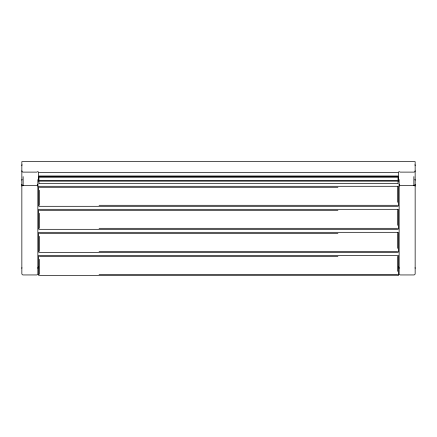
<?xml version="1.0" encoding="UTF-8"?>
<svg xmlns="http://www.w3.org/2000/svg" width="437" height="437" viewBox="0 0 437 437"><rect width="100%" height="100%" fill="white"/><g stroke="black" fill="none" stroke-linecap="round" stroke-linejoin="round"><path stroke-width="0.66" d="M398.342 275.059L398.56 274.731L398.134 275.217M39.363 275.348L398.02 275.272M38.964 172.517L398.036 172.517M38.964 176.067L398.036 176.067M38.964 176.264L398.036 176.264M398.036 177.225L38.964 177.225L38.964 179.836M38.964 180.355L398.036 180.355L398.036 177.75M398.036 181.147L38.964 181.147L38.964 183.234M38.964 183.649L398.036 183.649M21.855 184.299A1.289 1.289 0 0 0 23.128 185.605L36.582 185.599A1.289 1.289 0 0 0 37.855 184.299M415.145 184.299A1.289 1.289 0 0 1 413.872 185.605L400.418 185.599A1.284 1.284 0 0 1 399.232 184.785L399.139 184.299M39.363 187.282L337.927 187.282M99.073 205.297L397.637 205.297M39.363 210.301L337.927 210.301M99.073 228.316L397.637 228.316M39.363 233.32L337.927 233.32M99.073 251.33L397.637 251.33M39.363 256.333L337.927 256.333M38.363 266.941L38.658 266.941M398.342 266.941L398.637 266.941M99.073 274.349L397.637 274.349M38.658 275.059L38.44 274.731L38.866 275.217M413.866 176.608L413.866 185.599M398.637 171.757L398.637 181.328M398.637 274.349L398.637 256.333A1 1 0 0 0 397.637 255.334L39.363 255.334A1 1 0 0 0 38.363 256.333L38.363 274.349M398.036 181.563L398.036 183.234M397.637 187.282L397.637 202.293M397.637 210.301L397.637 225.312M397.637 233.32L397.637 248.331M397.637 256.333L397.637 271.344M39.363 190.286L39.363 205.297M39.363 213.305L39.363 228.316M39.363 236.319L39.363 251.33M39.363 259.338L39.363 274.349M38.363 171.757L38.363 181.328M23.134 176.608L23.134 185.599M415.063 267.755A1.284 1.284 0 0 1 415.15 268.225M399.139 268.225A1.284 1.284 0 0 1 399.227 267.755M414.871 179.367A1.284 1.284 0 0 1 415.15 180.164M399.227 179.694A1.278 1.278 0 0 0 399.139 180.164L399.139 273.671A1.284 1.284 0 0 0 400.418 274.949L413.866 274.949A1.284 1.284 0 0 0 415.15 273.671L415.15 161.652L21.85 161.652L21.85 273.671A1.284 1.284 0 0 0 23.134 274.949L36.582 274.949A1.284 1.284 0 0 0 37.861 273.671L37.861 180.164A1.284 1.284 0 0 0 37.773 179.694M399.227 186.08A1.284 1.284 0 0 1 399.139 185.61M415.15 185.61A1.284 1.284 0 0 1 415.063 186.08M415.15 170.851A1.284 1.262 0 0 1 413.866 172.112L400.418 172.112A1.284 1.262 0 0 1 399.352 171.544M414.937 164.793A1.284 1.262 0 0 1 415.15 165.486M21.85 268.225A1.284 1.284 0 0 1 21.937 267.755M37.773 267.755A1.284 1.284 0 0 1 37.861 268.225M21.85 180.164A1.278 1.278 0 0 1 22.129 179.367M37.861 185.61A1.284 1.284 0 0 1 37.773 186.08M21.937 186.08A1.284 1.284 0 0 1 21.85 185.61M21.85 170.851A1.284 1.262 0 0 0 23.134 172.112L36.582 172.112A1.284 1.262 0 0 0 37.648 171.544M21.85 165.486A1.284 1.262 0 0 1 22.063 164.793M397.637 186.282L39.363 186.282A1 1 0 0 0 38.363 187.282L38.363 205.297A1 1 0 0 0 39.363 206.297L397.637 206.297A1 1 0 0 0 398.637 205.297L398.637 187.282A1 1 0 0 0 397.637 186.282M397.637 209.301L39.363 209.301A1 1 0 0 0 38.363 210.301L38.363 228.316A1 1 0 0 0 39.363 229.316L397.637 229.316A1 1 0 0 0 398.637 228.316L398.637 210.301A1 1 0 0 0 397.637 209.301M397.637 232.315L39.363 232.315A1 1 0 0 0 38.363 233.32L38.363 251.33A1 1 0 0 0 39.363 252.335L397.637 252.335A1 1 0 0 0 398.637 251.33L398.637 233.32A1 1 0 0 0 397.637 232.315"/></g></svg>
